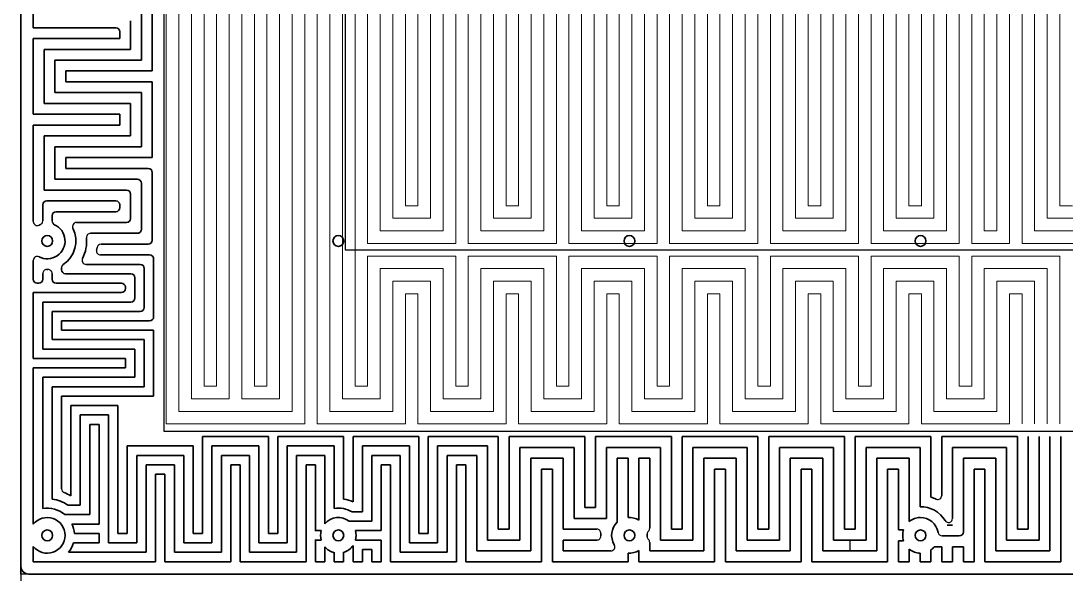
# Model space of a CAD drawing. Header units: millimetres. Extents: x -5937 to 68925, y -3068 to 5300.
# Drawn here: x 58051 to 58726, y 3786 to 4143 of the extents above; entities that cross this region are included whole.
import ezdxf

# ---------------------------------------------------------------- set-up
doc = ezdxf.new("R2010")
doc.units = ezdxf.units.MM
doc.header["$LTSCALE"] = 7
doc.layers.add('参照', color=6, linetype='Continuous', lineweight=9)
doc.layers.add('发热分区', color=20, linetype='Continuous')

msp = doc.modelspace()

# ---------------------------------------------------------------- linework, layer by layer
at = {"color": 1}
msp.add_line((58586.551, 3808.025), (58586.551, 3801.041), dxfattribs=at)
msp.add_xline((58051.236, 4576.502), (0, -1), dxfattribs=at)
at = {"color": 7, "linetype": 'Continuous', "lineweight": 35}
msp.add_lwpolyline([(58253.237, 4601.056), (58253.237, 4626.056), (58237.237, 4626.056), (58221.237, 4626.056), (58221.237, 4601.056, -0.4142136), (58216.237, 4596.056), (58056.236, 4596.056, 0.4142136), (58051.236, 4591.056), (58051.236, 3791.056, 0.4142136), (58056.236, 3786.056), (59396.237, 3786.056, 0.4142136), (59401.237, 3791.056), (59401.237, 4591.056, 0.4142136), (59396.237, 4596.056), (59236.237, 4596.056, -0.4142136), (59231.237, 4601.056), (59231.237, 4626.056), (59215.237, 4626.056), (59199.237, 4626.056), (59199.237, 4601.056)], format="xyb", dxfattribs=at)
at = {"color": 1}
msp.add_lwpolyline([(58051.236, 4596.056), (59401.237, 4596.056), (59401.237, 3786.056), (58051.236, 3786.056)], close=True, dxfattribs=at)
at = {"color": 7, "linetype": 'Continuous', "lineweight": 35}
for centre in [(58068.237, 4001.056), (58256.237, 4001.056), (58444.237, 4001.056), (58632.237, 4001.056), (58068.237, 3811.056), (58256.237, 3811.056), (58444.237, 3811.056), (58632.237, 3811.056)]:
    msp.add_circle(centre, 3.5, dxfattribs=at)
at = {"color": 1}
for centre, start, end in [((58061.836, 4013.62), 180, 296.994281), ((58062.71, 4014.028), 293.07702, 360), ((58073.983, 4013.932), 180, 245.948734), ((58087.154, 4010.357), 90, 206.180554), ((58096.201, 4003.372), 90, 184.734904), ((58102.964, 3996.388), 90, 172.34424), ((58061.836, 3988.492), 63.005719, 180), ((58093.346, 3988.531), 153.487892, 270), ((58102.677, 3994.604), 169.388853, 270), ((58067.91, 3979.979), 89.11185, 180), ((58068.783, 3979.983), 0, 91.485589), ((58080.056, 3983.602), 124.104926, 180), ((58080.056, 3841.136), 180, 248.547975), ((58643.317, 3836.844), 246.747899, 360), ((58650.301, 3821.928), 211.040107, 360), ((58423.196, 3812.409), 356.321025, 90), ((58458.308, 3811.948), 133.311989, 183.627688), ((58454.741, 3815.732), 313.311989, 0), ((58423.157, 3810.625), 270, 1.172452), ((58458.308, 3810.164), 176.372312, 226.688011), ((58454.741, 3806.38), 360, 46.688011), ((58646.152, 3813.327), 189.268297, 270), ((58432.244, 3803.641), 270, 31.731325)]:
    msp.add_arc(centre, 2.6, start, end, dxfattribs=at)
at = {"color": 7, "linetype": 'Continuous', "lineweight": 35}
for centre, radius, start, end in [((58068.237, 4001.056), 11.5, 113.07702, 116.994281), ((58068.237, 4001.056), 11.5, 243.005719, 65.948734), ((58068.237, 4001.056), 18.48, 304.104926, 26.180554), ((58068.237, 4001.056), 25.46, 333.487892, 4.734904), ((58068.237, 4001.056), 32.44, 349.388853, 352.34424), ((58068.237, 4001.056), 18.48, 269.11185, 271.485589), ((58068.237, 3811.056), 23.646, 55.296365, 82.353123), ((58068.237, 3811.056), 29.719, 59.0301, 68.547975), ((58256.237, 3811.056), 23.64, 66.32961, 81.687713), ((58632.237, 3811.056), 25.468, 66.747899, 74.75596), ((58068.237, 3811.056), 17.573, 49.518524, 99.587183), ((58256.237, 3811.056), 17.57, 59.74379, 98.69344), ((58632.237, 3811.056), 18.484, 31.040107, 90.892671), ((58068.237, 3811.056), 11.5, 218.499855, 141.500145), ((58256.237, 3811.056), 11.5, 52.361634, 139.379371), ((58444.237, 3811.056), 11.5, 57.84515, 94.308149), ((58632.237, 3811.056), 11.5, 91.434886, 129.225247), ((58632.237, 3811.056), 11.5, 9.268297, 91.434886), ((58068.237, 3811.056), 17.573, 3.980229, 24.520203), ((58256.237, 3811.056), 11.5, 164.689202, 195.310798), ((58256.237, 3811.056), 11.5, 344.689202, 15.310798), ((58444.237, 3811.056), 11.5, 133.035423, 211.731325), ((58632.237, 3811.056), 11.5, 162.32214, 197.67786), ((58444.237, 3811.056), 18.484, 176.321025, 181.172452), ((58444.237, 3811.056), 11.5, 356.372312, 3.627688), ((58068.237, 3811.056), 17.573, 321.552929, 343.967082), ((58256.237, 3811.056), 11.5, 220.620629, 256.648327), ((58256.237, 3811.056), 11.5, 287.288446, 325.618104), ((58444.237, 3811.056), 11.5, 265.691851, 302.15485), ((58632.237, 3811.056), 11.5, 230.774753, 268.565114), ((58632.237, 3811.056), 11.5, 305.611698, 320.509818)]:
    msp.add_arc(centre, radius, start, end, dxfattribs=at)
at = {"layer": '参照', "linetype": 'Continuous', "lineweight": 35}
for p, q in [((58136.064, 4271.376), (58136.064, 4110.737)), ((58129.079, 4117.721), (58129.079, 4264.391)), ((58059.236, 4183.91), (58059.236, 4138.674)), ((58059.236, 4138.674), (58112.511, 4138.674)), ((58122.095, 4143.058), (58122.095, 4124.705)), ((58059.236, 4082.8), (58059.236, 4131.69)), ((58059.236, 4131.69), (58115.111, 4131.69)), ((58115.111, 4136.074), (58115.111, 4131.69)), ((58066.221, 4089.784), (58066.221, 4124.705)), ((58066.221, 4124.705), (58122.095, 4124.705)), ((58073.205, 4096.768), (58073.205, 4117.721)), ((58073.205, 4117.721), (58129.079, 4117.721)), ((58136.064, 4110.737), (58080.189, 4110.737)), ((58080.189, 4110.737), (58080.189, 4103.753)), ((58080.189, 4103.753), (58136.064, 4103.753)), ((58136.064, 4103.753), (58136.064, 4054.863)), ((58129.079, 4096.768), (58073.205, 4096.768)), ((58129.079, 4061.847), (58129.079, 4096.768)), ((58122.095, 4089.784), (58066.221, 4089.784)), ((58122.095, 4068.831), (58122.095, 4089.784)), ((58115.111, 4082.8), (58059.236, 4082.8)), ((58115.111, 4075.815), (58115.111, 4082.8)), ((58059.236, 4013.62), (58059.236, 4075.815)), ((58059.236, 4075.815), (58115.111, 4075.815)), ((58066.221, 4033.91), (58066.221, 4068.831)), ((58066.221, 4068.831), (58122.095, 4068.831)), ((58073.205, 4040.894), (58073.205, 4061.847)), ((58073.205, 4061.847), (58129.079, 4061.847)), ((58136.064, 4054.863), (58080.189, 4054.863)), ((58080.189, 4054.863), (58080.189, 4047.878)), ((58080.189, 4047.878), (58133.464, 4047.878)), ((58136.064, 4045.278), (58136.064, 4001.588)), ((58126.479, 4040.894), (58073.205, 4040.894)), ((58129.079, 4008.572), (58129.079, 4038.294)), ((58119.495, 4033.91), (58066.221, 4033.91)), ((58122.095, 4015.557), (58122.095, 4031.31)), ((58065.31, 4014.028), (58065.31, 4024.325)), ((58112.511, 4026.925), (58067.91, 4026.925)), ((58115.111, 4022.541), (58115.111, 4024.325)), ((58071.383, 4013.932), (58071.383, 4017.341)), ((58073.983, 4019.941), (58112.511, 4019.941)), ((58087.154, 4012.957), (58119.495, 4012.957)), ((58096.201, 4005.972), (58126.479, 4005.972)), ((58133.464, 3998.988), (58102.964, 3998.988)), ((58102.677, 3992.004), (58134.375, 3992.004)), ((58136.975, 3989.404), (58136.975, 3952.091)), ((58059.236, 3976.384), (58059.236, 3988.492)), ((58077.456, 3983.602), (58077.456, 3982.457)), ((58128.301, 3985.931), (58093.346, 3985.931)), ((58130.901, 3958.164), (58130.901, 3983.331)), ((58065.31, 3976.384), (58065.31, 3979.979)), ((58071.383, 3976.384), (58071.383, 3979.983)), ((58122.228, 3979.857), (58080.056, 3979.857)), ((58124.828, 3964.238), (58124.828, 3977.257)), ((58062.71, 3973.784), (58061.836, 3973.784)), ((58116.155, 3973.784), (58073.983, 3973.784)), ((58118.755, 3970.311), (58118.755, 3971.184)), ((58059.236, 3925.198), (58059.236, 3967.711)), ((58059.236, 3967.711), (58116.155, 3967.711)), ((58065.31, 3931.271), (58065.31, 3961.638)), ((58065.31, 3961.638), (58122.228, 3961.638)), ((58071.383, 3937.345), (58071.383, 3955.564)), ((58071.383, 3955.564), (58128.301, 3955.564)), ((58134.375, 3949.491), (58077.456, 3949.491)), ((58077.456, 3949.491), (58077.456, 3943.418)), ((58077.456, 3943.418), (58136.975, 3943.418)), ((58136.975, 3943.418), (58136.975, 3900.905)), ((58130.901, 3937.345), (58071.383, 3937.345)), ((58130.901, 3906.978), (58130.901, 3937.345)), ((58124.828, 3931.271), (58065.31, 3931.271)), ((58124.828, 3913.051), (58124.828, 3931.271)), ((58118.755, 3925.198), (58059.236, 3925.198)), ((58118.755, 3919.125), (58118.755, 3925.198)), ((58059.236, 3919.125), (58118.755, 3919.125)), ((58059.236, 3818.215), (58059.236, 3919.125)), ((58065.31, 3828.384), (58065.31, 3913.051)), ((58065.31, 3913.051), (58124.828, 3913.051)), ((58071.383, 3834.492), (58071.383, 3906.978)), ((58071.383, 3906.978), (58130.901, 3906.978)), ((58136.975, 3900.905), (58077.456, 3900.905)), ((58077.456, 3900.905), (58077.456, 3841.136)), ((58083.53, 3836.538), (58083.53, 3894.832)), ((58083.53, 3894.832), (58113.896, 3894.832)), ((58113.896, 3894.832), (58113.896, 3812.276)), ((58107.823, 3888.758), (58089.603, 3888.758)), ((58089.603, 3888.758), (58089.603, 3830.496)), ((58107.823, 3806.203), (58107.823, 3888.758)), ((58101.749, 3882.685), (58095.676, 3882.685)), ((58095.676, 3882.685), (58095.676, 3824.423)), ((58101.749, 3818.349), (58101.749, 3882.685)), ((58168.555, 3812.276), (58168.555, 3874.82)), ((58168.555, 3874.82), (58211.068, 3874.82)), ((58211.068, 3874.82), (58211.068, 3812.276)), ((58217.141, 3812.276), (58217.141, 3874.82)), ((58217.141, 3874.82), (58259.654, 3874.82)), ((58259.654, 3874.82), (58259.654, 3834.448)), ((58265.727, 3874.82), (58308.24, 3874.82)), ((58265.727, 3832.707), (58265.727, 3874.82)), ((58308.24, 3874.82), (58308.24, 3812.276)), ((58314.313, 3812.276), (58314.313, 3874.82)), ((58314.313, 3874.82), (58359.561, 3874.82)), ((58359.561, 3874.82), (58359.561, 3815.009)), ((58366.545, 3815.009), (58366.545, 3874.82)), ((58366.545, 3874.82), (58415.435, 3874.82)), ((58415.435, 3874.82), (58415.435, 3828.978)), ((58422.42, 3828.978), (58422.42, 3874.82)), ((58422.42, 3874.82), (58471.31, 3874.82)), ((58471.31, 3874.82), (58471.31, 3815.009)), ((58478.294, 3815.009), (58478.294, 3874.82)), ((58478.294, 3874.82), (58527.184, 3874.82)), ((58527.184, 3874.82), (58527.184, 3815.009)), ((58534.168, 3815.009), (58534.168, 3874.82)), ((58534.168, 3874.82), (58583.058, 3874.82)), ((58583.058, 3874.82), (58583.058, 3815.009)), ((58590.043, 3815.009), (58590.043, 3874.82)), ((58590.043, 3874.82), (58638.933, 3874.82)), ((58638.933, 3874.82), (58638.933, 3835.628)), ((58645.917, 3874.82), (58694.807, 3874.82)), ((58645.917, 3836.844), (58645.917, 3874.82)), ((58694.807, 3874.82), (58694.807, 3815.009)), ((58701.791, 3815.009), (58701.791, 3874.82)), ((58708.776, 3874.82), (58708.776, 3808.025)), ((58715.76, 3874.82), (58715.76, 3801.041)), ((58722.744, 3874.82), (58722.744, 3794.056)), ((58119.969, 3812.276), (58119.969, 3868.746)), ((58119.969, 3868.746), (58162.482, 3868.746)), ((58162.482, 3868.746), (58162.482, 3812.276)), ((58204.995, 3868.746), (58174.628, 3868.746)), ((58174.628, 3868.746), (58174.628, 3806.203)), ((58204.995, 3806.203), (58204.995, 3868.746)), ((58253.581, 3868.746), (58223.215, 3868.746)), ((58223.215, 3868.746), (58223.215, 3806.203)), ((58253.581, 3828.424), (58253.581, 3868.746)), ((58302.167, 3868.746), (58271.801, 3868.746)), ((58271.801, 3868.746), (58271.801, 3826.233)), ((58302.167, 3806.203), (58302.167, 3868.746)), ((58352.577, 3868.746), (58320.387, 3868.746)), ((58320.387, 3868.746), (58320.387, 3806.203)), ((58352.577, 3808.025), (58352.577, 3868.746)), ((58408.451, 3867.835), (58373.53, 3867.835)), ((58373.53, 3867.835), (58373.53, 3808.025)), ((58408.451, 3821.993), (58408.451, 3867.835)), ((58464.326, 3867.835), (58429.404, 3867.835)), ((58429.404, 3867.835), (58429.404, 3821.993)), ((58464.326, 3808.025), (58464.326, 3867.835)), ((58520.2, 3867.835), (58485.278, 3867.835)), ((58485.278, 3867.835), (58485.278, 3808.025)), ((58520.2, 3808.025), (58520.2, 3867.835)), ((58576.074, 3867.835), (58541.153, 3867.835)), ((58541.153, 3867.835), (58541.153, 3808.025)), ((58576.074, 3808.025), (58576.074, 3867.835)), ((58631.949, 3867.835), (58597.027, 3867.835)), ((58597.027, 3867.835), (58597.027, 3808.025)), ((58631.949, 3829.538), (58631.949, 3867.835)), ((58687.823, 3867.835), (58652.901, 3867.835)), ((58652.901, 3867.835), (58652.901, 3821.928)), ((58687.823, 3808.025), (58687.823, 3867.835)), ((58156.409, 3862.673), (58126.042, 3862.673)), ((58126.042, 3862.673), (58126.042, 3806.203)), ((58156.409, 3806.203), (58156.409, 3862.673)), ((58198.921, 3862.673), (58180.702, 3862.673)), ((58180.702, 3862.673), (58180.702, 3800.129)), ((58198.921, 3800.129), (58198.921, 3862.673)), ((58247.508, 3862.673), (58229.288, 3862.673)), ((58229.288, 3862.673), (58229.288, 3800.129)), ((58247.508, 3818.543), (58247.508, 3862.673)), ((58296.094, 3862.673), (58277.874, 3862.673)), ((58277.874, 3862.673), (58277.874, 3820.163)), ((58296.094, 3800.129), (58296.094, 3862.673)), ((58345.593, 3862.673), (58326.46, 3862.673)), ((58326.46, 3862.673), (58326.46, 3800.129)), ((58345.593, 3801.041), (58345.593, 3862.673)), ((58150.335, 3856.6), (58132.116, 3856.6)), ((58132.116, 3856.6), (58132.116, 3800.129)), ((58150.335, 3800.129), (58150.335, 3856.6)), ((58192.848, 3856.6), (58186.775, 3856.6)), ((58186.775, 3856.6), (58186.775, 3794.056)), ((58192.848, 3794.056), (58192.848, 3856.6)), ((58241.434, 3856.6), (58235.361, 3856.6)), ((58235.361, 3856.6), (58235.361, 3794.056)), ((58241.434, 3814.093), (58241.434, 3856.6)), ((58290.02, 3856.6), (58283.947, 3856.6)), ((58283.947, 3856.6), (58283.947, 3814.093)), ((58290.02, 3794.056), (58290.02, 3856.6)), ((58338.608, 3856.6), (58332.533, 3856.6)), ((58332.533, 3856.6), (58332.533, 3794.056)), ((58338.608, 3794.056), (58338.608, 3856.6)), ((58401.467, 3860.851), (58380.514, 3860.851)), ((58380.514, 3860.851), (58380.514, 3801.041)), ((58401.467, 3815.009), (58401.467, 3860.851)), ((58436.388, 3860.851), (58436.388, 3819.462)), ((58443.373, 3860.851), (58436.388, 3860.851)), ((58443.373, 3860.851), (58443.373, 3822.524)), ((58457.341, 3860.851), (58450.357, 3860.851)), ((58450.357, 3820.792), (58450.357, 3860.851)), ((58457.341, 3815.732), (58457.341, 3860.851)), ((58513.216, 3860.851), (58492.263, 3860.851)), ((58492.263, 3860.851), (58492.263, 3801.041)), ((58513.216, 3801.041), (58513.216, 3860.851)), ((58569.09, 3860.851), (58548.137, 3860.851)), ((58548.137, 3860.851), (58548.137, 3801.041)), ((58569.09, 3801.041), (58569.09, 3860.851)), ((58624.964, 3860.851), (58604.011, 3860.851)), ((58604.011, 3860.851), (58604.011, 3801.041)), ((58624.964, 3819.965), (58624.964, 3860.851)), ((58680.839, 3860.851), (58659.886, 3860.851)), ((58659.886, 3860.851), (58659.886, 3813.327)), ((58680.839, 3801.041), (58680.839, 3860.851)), ((58144.262, 3850.527), (58138.189, 3850.527)), ((58138.189, 3850.527), (58138.189, 3794.056)), ((58144.262, 3794.056), (58144.262, 3850.527)), ((58394.483, 3853.867), (58387.498, 3853.867)), ((58387.498, 3853.867), (58387.498, 3794.056)), ((58394.483, 3794.056), (58394.483, 3853.867)), ((58506.231, 3853.867), (58499.247, 3853.867)), ((58499.247, 3853.867), (58499.247, 3794.056)), ((58506.231, 3794.056), (58506.231, 3853.867)), ((58562.106, 3853.867), (58555.121, 3853.867)), ((58555.121, 3853.867), (58555.121, 3794.056)), ((58562.106, 3794.056), (58562.106, 3853.867)), ((58617.98, 3853.867), (58610.996, 3853.867)), ((58610.996, 3853.867), (58610.996, 3794.056)), ((58617.98, 3814.548), (58617.98, 3853.867)), ((58673.854, 3853.867), (58666.87, 3853.867)), ((58666.87, 3853.867), (58666.87, 3794.056)), ((58673.854, 3794.056), (58673.854, 3853.867)), ((58089.603, 3830.496), (58081.699, 3830.496)), ((58415.435, 3828.978), (58422.42, 3828.978)), ((58095.676, 3824.423), (58079.645, 3824.423)), ((58265.089, 3826.233), (58271.801, 3826.233)), ((58408.451, 3821.993), (58429.404, 3821.993)), ((58101.749, 3818.349), (58084.225, 3818.349)), ((58241.053, 3814.093), (58245.145, 3814.093)), ((58263.259, 3820.163), (58277.874, 3820.163)), ((58267.328, 3814.093), (58283.947, 3814.093)), ((58359.561, 3815.009), (58366.545, 3815.009)), ((58401.467, 3815.009), (58423.196, 3815.009)), ((58471.31, 3815.009), (58478.294, 3815.009)), ((58527.184, 3815.009), (58534.168, 3815.009)), ((58583.058, 3815.009), (58590.043, 3815.009)), ((58621.28, 3814.548), (58617.98, 3814.548)), ((58649.481, 3817.711), (58652.901, 3817.711)), ((58694.807, 3815.009), (58701.791, 3815.009)), ((58085.767, 3812.276), (58101.749, 3812.276)), ((58101.749, 3806.203), (58101.749, 3812.276)), ((58113.896, 3812.276), (58119.969, 3812.276)), ((58162.482, 3812.276), (58168.555, 3812.276)), ((58211.068, 3812.276), (58217.141, 3812.276)), ((58245.145, 3808.02), (58241.053, 3808.02)), ((58241.434, 3794.056), (58241.434, 3808.02)), ((58283.947, 3808.02), (58267.328, 3808.02)), ((58283.947, 3808.02), (58283.947, 3794.056)), ((58308.24, 3812.276), (58314.313, 3812.276)), ((58373.53, 3808.025), (58352.577, 3808.025)), ((58423.157, 3808.025), (58401.467, 3808.025)), ((58401.467, 3801.041), (58401.467, 3808.025)), ((58485.278, 3808.025), (58464.326, 3808.025)), ((58541.153, 3808.025), (58520.2, 3808.025)), ((58597.027, 3808.025), (58576.074, 3808.025)), ((58617.98, 3794.056), (58617.98, 3807.564)), ((58621.28, 3807.564), (58617.98, 3807.564)), ((58646.152, 3810.727), (58657.286, 3810.727)), ((58708.776, 3808.025), (58687.823, 3808.025)), ((58059.236, 3794.056), (58059.236, 3803.897)), ((58101.749, 3806.203), (58085.126, 3806.203)), ((58126.042, 3806.203), (58107.823, 3806.203)), ((58174.628, 3806.203), (58156.409, 3806.203)), ((58223.215, 3806.203), (58204.995, 3806.203)), ((58247.508, 3794.056), (58247.508, 3803.569)), ((58265.727, 3794.056), (58265.727, 3804.562)), ((58271.801, 3801.946), (58271.801, 3794.056)), ((58277.874, 3801.946), (58271.801, 3801.946)), ((58277.874, 3801.946), (58277.874, 3794.056)), ((58320.387, 3806.203), (58302.167, 3806.203)), ((58380.514, 3801.041), (58345.593, 3801.041)), ((58432.244, 3801.041), (58401.467, 3801.041)), ((58450.357, 3794.056), (58450.357, 3801.32)), ((58457.341, 3801.041), (58457.341, 3806.38)), ((58492.263, 3801.041), (58457.341, 3801.041)), ((58548.137, 3801.041), (58513.216, 3801.041)), ((58604.011, 3801.041), (58569.09, 3801.041)), ((58624.964, 3794.056), (58624.964, 3802.148)), ((58638.933, 3801.707), (58638.933, 3794.056)), ((58645.917, 3803.743), (58641.111, 3803.743)), ((58645.917, 3794.056), (58645.917, 3803.743)), ((58659.886, 3803.743), (58652.901, 3803.743)), ((58652.901, 3803.743), (58652.901, 3794.056)), ((58659.886, 3803.743), (58659.886, 3794.056)), ((58715.76, 3801.041), (58680.839, 3801.041)), ((58138.189, 3794.056), (58059.236, 3794.056)), ((58132.116, 3800.129), (58081.999, 3800.129)), ((58186.775, 3794.056), (58144.262, 3794.056)), ((58180.702, 3800.129), (58150.335, 3800.129)), ((58235.361, 3794.056), (58192.848, 3794.056)), ((58229.288, 3800.129), (58198.921, 3800.129)), ((58247.508, 3794.056), (58241.434, 3794.056)), ((58253.581, 3794.056), (58253.581, 3800.129)), ((58259.654, 3794.056), (58253.581, 3794.056)), ((58259.654, 3800.129), (58259.654, 3794.056)), ((58271.801, 3794.056), (58265.727, 3794.056)), ((58283.947, 3794.056), (58277.874, 3794.056)), ((58332.533, 3794.056), (58290.02, 3794.056)), ((58326.46, 3800.129), (58296.094, 3800.129)), ((58387.498, 3794.056), (58338.608, 3794.056)), ((58443.373, 3794.056), (58394.483, 3794.056)), ((58443.373, 3799.589), (58443.373, 3794.056)), ((58499.247, 3794.056), (58450.357, 3794.056)), ((58555.121, 3794.056), (58506.231, 3794.056)), ((58610.996, 3794.056), (58562.106, 3794.056)), ((58624.964, 3794.056), (58617.98, 3794.056)), ((58631.949, 3794.056), (58631.949, 3799.56)), ((58638.933, 3794.056), (58631.949, 3794.056)), ((58652.901, 3794.056), (58645.917, 3794.056)), ((58666.87, 3794.056), (58659.886, 3794.056)), ((58722.744, 3794.056), (58673.854, 3794.056))]:
    msp.add_line(p, q, dxfattribs=at)
at = {"layer": '参照', "color": 6}
for points in [[(58145.102, 4499.165), (58145.102, 3882.947), (58234.507, 3882.947), (58234.507, 4162.609)], [(58153.23, 4491.037), (58153.23, 3891.075), (58226.38, 3891.075), (58226.38, 4170.737)], [(58185.741, 4178.865), (58185.741, 3899.203), (58161.358, 3899.203), (58161.358, 4482.91)], [(58177.613, 4186.992), (58177.613, 3907.331), (58169.486, 3907.331), (58169.486, 4474.782)], [(58275.146, 4382.673), (58275.146, 3999.439), (58332.04, 3999.439), (58332.04, 4162.609)], [(58283.274, 4374.546), (58283.274, 4007.567), (58323.912, 4007.567), (58323.912, 4170.737)], [(58315.785, 4178.865), (58315.785, 4015.694), (58291.402, 4015.694), (58291.402, 4366.418)], [(58307.657, 4186.992), (58307.657, 4023.822), (58299.529, 4023.822), (58299.529, 4358.29)], [(58210.124, 4186.992), (58210.124, 3907.331), (58201.997, 3907.331), (58201.997, 4186.992)], [(58722.171, 3882.947), (58722.171, 3991.311), (58665.277, 3991.311), (58665.277, 3907.331), (58657.149, 3907.331), (58657.149, 3991.311), (58600.255, 3991.311), (58600.255, 3907.331), (58592.127, 3907.331), (58592.127, 3991.311), (58535.233, 3991.311), (58535.233, 3907.331), (58527.106, 3907.331), (58527.106, 3991.311), (58470.211, 3991.311), (58470.211, 3907.331), (58462.084, 3907.331), (58462.084, 3991.311), (58405.19, 3991.311), (58405.19, 3907.331), (58397.062, 3907.331), (58397.062, 3991.311), (58340.168, 3991.311), (58340.168, 3907.331), (58332.04, 3907.331), (58332.04, 3991.311), (58275.146, 3991.311), (58275.146, 3907.331), (58267.018, 3907.331), (58267.018, 4186.992)], [(58372.679, 4186.992), (58372.679, 4023.822), (58364.551, 4023.822), (58364.551, 4186.992)], [(58437.701, 4186.992), (58437.701, 4023.822), (58429.573, 4023.822), (58429.573, 4186.992)], [(58502.722, 4186.992), (58502.722, 4023.822), (58494.595, 4023.822), (58494.595, 4186.992)], [(58567.744, 4186.992), (58567.744, 4023.822), (58559.616, 4023.822), (58559.616, 4186.992)], [(58632.766, 4186.992), (58632.766, 4023.822), (58624.638, 4023.822), (58624.638, 4186.992)], [(58730.302, 4023.822), (58722.171, 4023.822), (58722.171, 4186.992)], [(58218.252, 4178.865), (58218.252, 3899.203), (58193.869, 3899.203), (58193.869, 4178.865)], [(58714.043, 3882.947), (58714.043, 3983.184), (58673.405, 3983.184), (58673.405, 3899.203), (58649.021, 3899.203), (58649.021, 3983.184), (58608.383, 3983.184), (58608.383, 3899.203), (58584, 3899.203), (58584, 3983.184), (58543.361, 3983.184), (58543.361, 3899.203), (58518.978, 3899.203), (58518.978, 3983.184), (58478.339, 3983.184), (58478.339, 3899.203), (58453.956, 3899.203), (58453.956, 3983.184), (58413.317, 3983.184), (58413.317, 3899.203), (58388.934, 3899.203), (58388.934, 3983.184), (58348.296, 3983.184), (58348.296, 3899.203), (58323.912, 3899.203), (58323.912, 3983.184), (58283.274, 3983.184), (58283.274, 3899.203), (58258.891, 3899.203), (58258.891, 4178.865)], [(58380.806, 4178.865), (58380.806, 4015.694), (58356.423, 4015.694), (58356.423, 4178.865)], [(58445.828, 4178.865), (58445.828, 4015.694), (58421.445, 4015.694), (58421.445, 4178.865)], [(58510.85, 4178.865), (58510.85, 4015.694), (58486.467, 4015.694), (58486.467, 4178.865)], [(58575.872, 4178.865), (58575.872, 4015.694), (58551.489, 4015.694), (58551.489, 4178.865)], [(58640.894, 4178.865), (58640.894, 4015.694), (58616.51, 4015.694), (58616.51, 4178.865)], [(58738.43, 4015.694), (58714.043, 4015.694), (58714.043, 4178.865)], [(58250.763, 4170.737), (58250.763, 3891.075), (58291.402, 3891.075), (58291.402, 3975.056), (58315.785, 3975.056), (58315.785, 3891.075), (58356.423, 3891.075), (58356.423, 3975.056), (58380.806, 3975.056), (58380.806, 3891.075), (58421.445, 3891.075), (58421.445, 3975.056), (58445.828, 3975.056), (58445.828, 3891.075), (58486.467, 3891.075), (58486.467, 3975.056), (58510.85, 3975.056), (58510.85, 3891.075), (58551.489, 3891.075), (58551.489, 3975.056), (58575.872, 3975.056), (58575.872, 3891.075), (58616.51, 3891.075), (58616.51, 3975.056), (58640.894, 3975.056), (58640.894, 3891.075), (58681.532, 3891.075), (58681.532, 3975.056), (58705.915, 3975.056), (58705.915, 3882.947)], [(58348.296, 4170.737), (58348.296, 4007.567), (58388.934, 4007.567), (58388.934, 4170.737)], [(58413.317, 4170.737), (58413.317, 4007.567), (58453.956, 4007.567), (58453.956, 4170.737)], [(58478.339, 4170.737), (58478.339, 4007.567), (58518.978, 4007.567), (58518.978, 4170.737)], [(58543.361, 4170.737), (58543.361, 4007.567), (58584, 4007.567), (58584, 4170.737)], [(58608.383, 4170.737), (58608.383, 4007.567), (58649.021, 4007.567), (58649.021, 4170.737)], [(58673.405, 4170.737), (58673.405, 4007.567), (58681.532, 4007.567), (58681.532, 4170.737)], [(58705.915, 4170.737), (58705.915, 4007.567), (58746.558, 4007.567)], [(58242.635, 4162.609), (58242.635, 3882.947), (58299.529, 3882.947), (58299.529, 3966.928), (58307.657, 3966.928), (58307.657, 3882.947), (58364.551, 3882.947), (58364.551, 3966.928), (58372.679, 3966.928), (58372.679, 3882.947), (58429.573, 3882.947), (58429.573, 3966.928), (58437.701, 3966.928), (58437.701, 3882.947), (58494.595, 3882.947), (58494.595, 3966.928), (58502.722, 3966.928), (58502.722, 3882.947), (58559.616, 3882.947), (58559.616, 3966.928), (58567.744, 3966.928), (58567.744, 3882.947), (58624.638, 3882.947), (58624.638, 3966.928), (58632.766, 3966.928), (58632.766, 3882.947), (58689.66, 3882.947), (58689.66, 3966.928), (58697.788, 3966.928), (58697.788, 3882.947)], [(58340.168, 4162.609), (58340.168, 3999.439), (58397.062, 3999.439), (58397.062, 4162.609)], [(58405.19, 4162.609), (58405.19, 3999.439), (58462.084, 3999.439), (58462.084, 4162.609)], [(58470.211, 4162.609), (58470.211, 3999.439), (58527.106, 3999.439), (58527.106, 4162.609)], [(58535.233, 4162.609), (58535.233, 3999.439), (58592.127, 3999.439), (58592.127, 4162.609)], [(58600.255, 4162.609), (58600.255, 3999.439), (58657.149, 3999.439), (58657.149, 4162.609)], [(58665.277, 4162.609), (58665.277, 3999.439), (58689.66, 3999.439), (58689.66, 4162.609)], [(58697.788, 4162.609), (58697.788, 3999.439), (58754.685, 3999.439)]]:
    msp.add_lwpolyline(points, dxfattribs=at)
at = {"layer": '参照', "linetype": 'Continuous', "lineweight": 35}
for centre, start, end in [((58112.511, 4136.074), 0, 90), ((58133.464, 4045.278), 360, 90), ((58126.479, 4038.294), 360, 90), ((58119.495, 4031.31), 360, 90), ((58067.91, 4024.325), 90, 180), ((58112.511, 4024.325), 360, 90), ((58073.983, 4017.341), 90, 180), ((58112.511, 4022.541), 270, 0), ((58119.495, 4015.557), 270, 0), ((58126.479, 4008.572), 270, 0), ((58133.464, 4001.588), 270, 0), ((58134.375, 3989.404), 360, 90), ((58128.301, 3983.331), 360, 90), ((58061.836, 3976.384), 180, 270), ((58062.71, 3976.384), 270, 0), ((58073.983, 3976.384), 180, 270), ((58080.056, 3982.457), 180, 270), ((58122.228, 3977.257), 360, 90), ((58116.155, 3971.184), 360, 90), ((58116.155, 3970.311), 270, 0), ((58122.228, 3964.238), 270, 0), ((58128.301, 3958.164), 270, 0), ((58134.375, 3952.091), 270, 0), ((58657.286, 3813.327), 270, 0)]:
    msp.add_arc(centre, 2.6, start, end, dxfattribs=at)
at = {"layer": '发热分区'}
for points in [[(59308.981, 4503.801), (58143.492, 4503.801), (58143.492, 3878.312), (59308.981, 3878.312)], [(59191.918, 3995.375), (59191.918, 4386.737), (58260.555, 4386.737), (58260.555, 3995.375)]]:
    msp.add_lwpolyline(points, close=True, dxfattribs=at)

doc.saveas('drawing.dxf')
